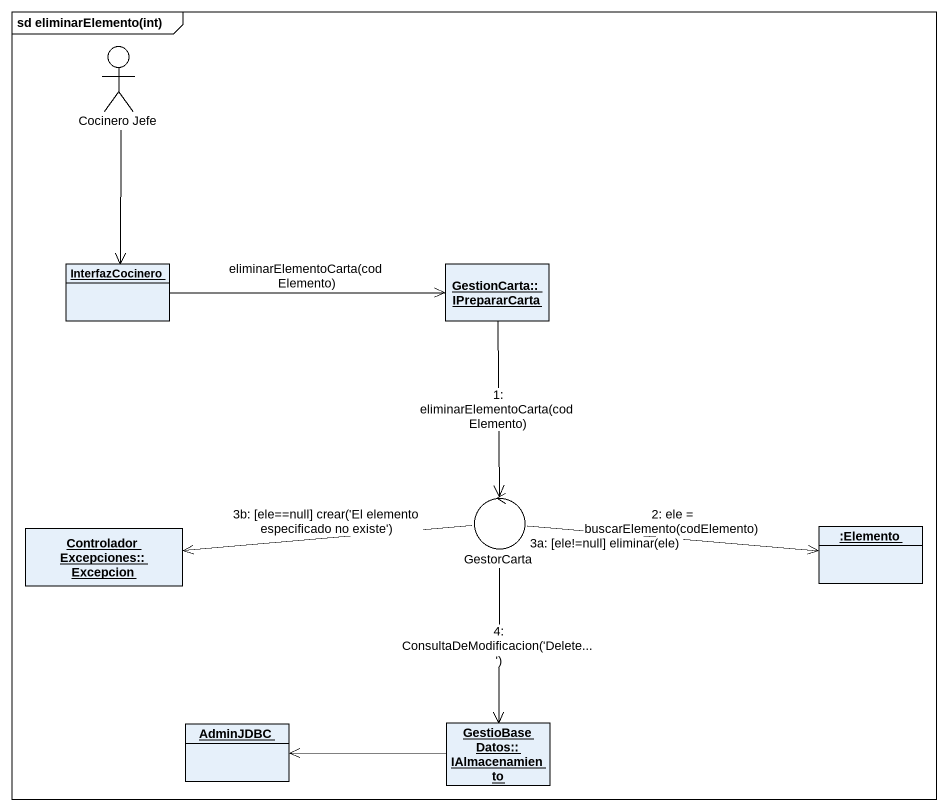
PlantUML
@startuml
mainframe sd eliminarElemento(int)
allowmixing
hide circle
hide empty members
actor "Cocinero Jefe" as Cocinero_Jefe
object InterfazCocinero
object "GestionCarta::IPrepararCarta" as GestionCarta_IPrepararCarta
object "ControladorExcepciones::Excepcion" as ControladorExcepciones
control GestorCarta
object ":Elemento" as Elemento
object AdminJDBC
object "GestioBaseDatos::IAlmacenamiento" as GestioBaseDatos
Cocinero_Jefe --> InterfazCocinero
InterfazCocinero -right-> GestionCarta_IPrepararCarta : eliminarElementoCarta(codElemento)
GestionCarta_IPrepararCarta --> GestorCarta : 1: eliminarElementoCarta(codElemento)
GestorCarta -left-> ControladorExcepciones : 3b: [ele==null] crear('El elemento especificado no existe')
GestorCarta -right- Elemento : 3a: [ele!=null] eliminar(ele)
GestorCarta -right-> Elemento : 2: ele = buscarElemento(codElemento)
GestorCarta --> GestioBaseDatos : 4: ConsultaDeModificacion('Delete...')
GestioBaseDatos -left-> AdminJDBC
@enduml
